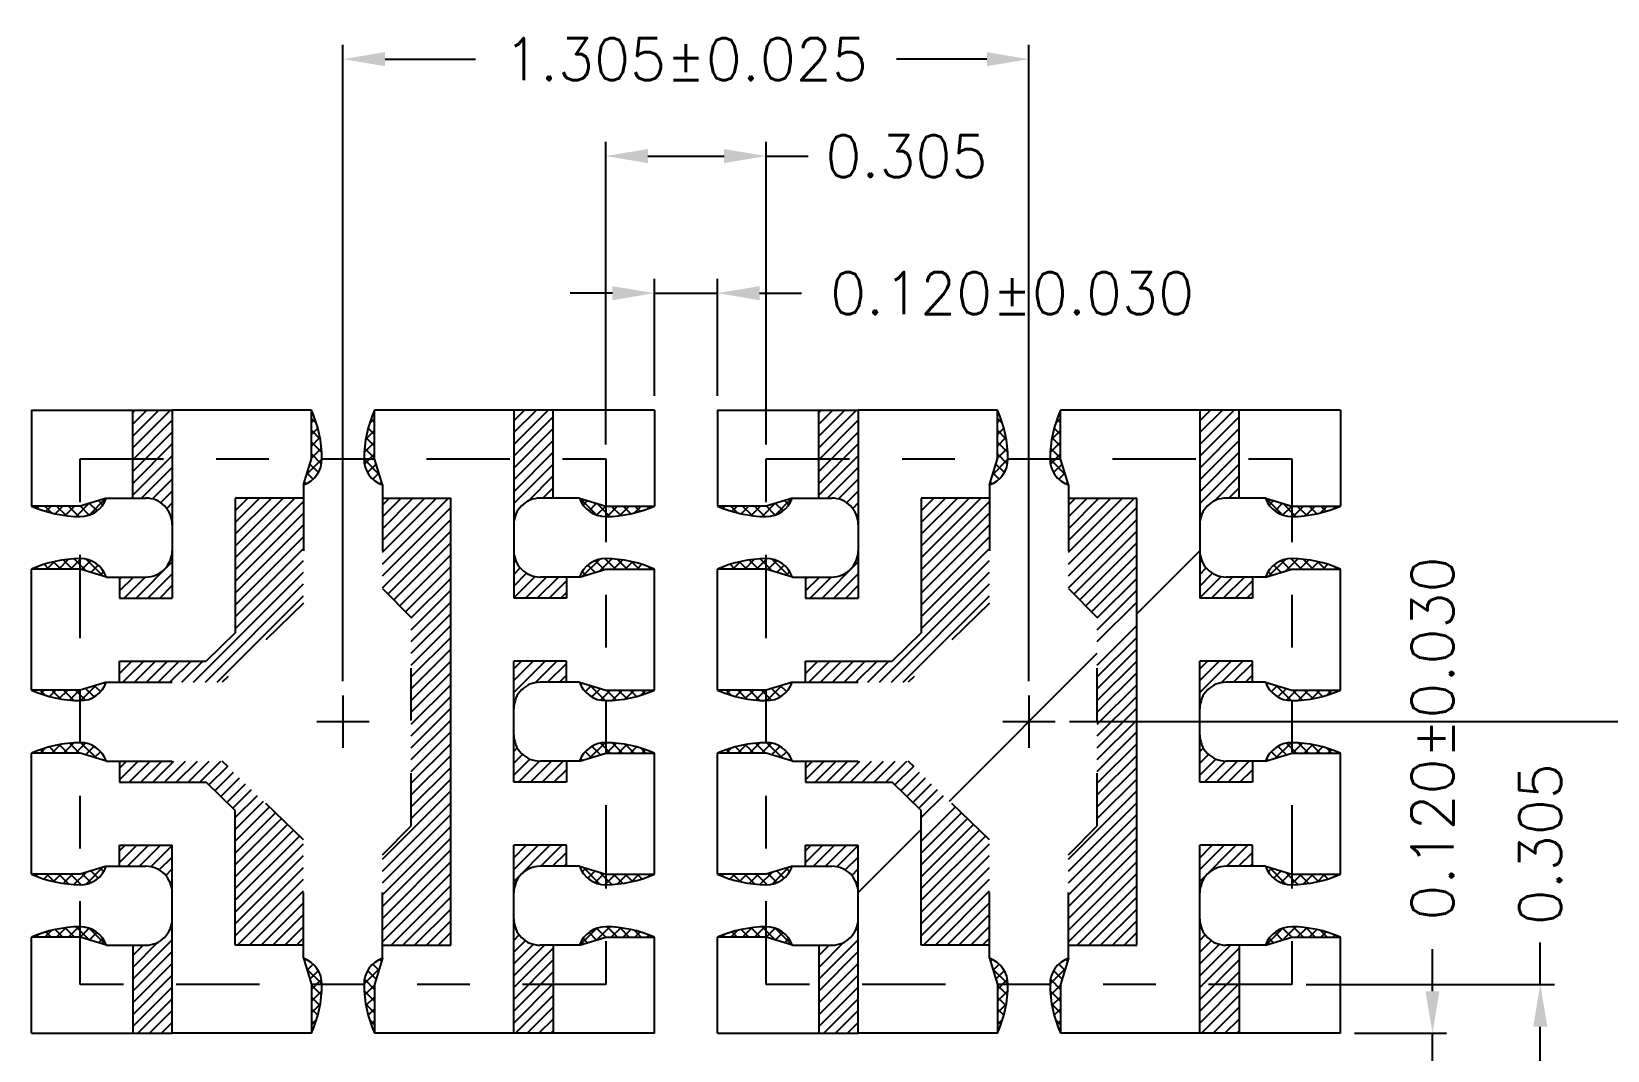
# Model space of a CAD drawing. Header units: millimetres. Extents: x 414.88 to 423.53, y 107.94 to 113.86.
# Drawn here: x 417.574 to 420.572, y 111.617 to 113.554 of the extents above; entities that cross this region are included whole.
import ezdxf

# ---------------------------------------------------------------- set-up
doc = ezdxf.new("R2010")
doc.units = ezdxf.units.MM
doc.header["$LTSCALE"] = 0.5
doc.header["$PDMODE"] = 98
for name, pattern in [('CENTER', [50.800000000000004, 31.75, -6.349999999999999, 6.349999999999999, -6.349999999999999]), ('HIDDEN', [0.375, 0.25, -0.125]), ('PHANTOM2', [31.749999999999986, 15.875, -3.174999999999999, 3.174999999999999, -3.174999999999999, 3.174999999999999, -3.174999999999999])]:
    doc.linetypes.add(name, pattern=pattern)
for name, color, linetype in [('BTM', 7, 'HIDDEN'), ('CEN', 2, 'CENTER'), ('DIM', 3, 'Continuous'), ('HEB', 4, 'Continuous'), ('HET', 6, 'Continuous'), ('PKG', 1, 'PHANTOM2')]:
    doc.layers.add(name, color=color, linetype=linetype)
doc.styles.add('SIMPLEX', font='simplex.shx')
doc.dimstyles.new('Standard3', dxfattribs={"dimtxt": 0.08, "dimasz": 0.08, "dimexe": 0.027, "dimexo": 0.027, "dimgap": 0.027, "dimtad": 1, "dimdec": 3, "dimrnd": 0.0005, "dimzin": 1, "dimtxsty": 'SIMPLEX', "dimcen": 0.1905, "dimclrd": 256, "dimclre": 256, "dimclrt": 256, "dimazin": 3, "dimtp": 0.03, "dimtm": 0.05, "dimtfac": 0.8, "dimtdec": 3, "dimtmove": 0, "dimatfit": 3, "dimfxl": 0.05, "dimtzin": 4, "dimlwd": -1, "dimlwe": -1})

# ---------------------------------------------------------------- blocks, each defined once
blk = doc.blocks.new('*D166')
at = {"layer": 'Defpoints', "color": 0, "ltscale": 0.001, "transparency": 16777216}
for p in [(419.4718770285601, 113.5015906755981), (418.1668770285601, 112.2918917378197), (419.4718770285601, 112.2918917378197)]:
    blk.add_point(p, dxfattribs=at)
at = {"layer": 'DIM', "ltscale": 0.001, "transparency": 16777216}
for p, q in [((418.1668770285601, 112.3188917378197), (418.1668770285601, 113.5285906755981)), ((419.4718770285601, 112.3188917378197), (419.4718770285601, 113.5285906755981)), ((418.24687702856, 113.5015906755981), (418.4190436952268, 113.5015906755981)), ((419.3918770285601, 113.5015906755981), (419.2197103618934, 113.5015906755981))]:
    blk.add_line(p, q, dxfattribs=at)
for points in [[(418.24687702856, 113.5149240089314), (418.24687702856, 113.4882573422648), (418.1668770285601, 113.5015906755981)], [(419.3918770285601, 113.5149240089314), (419.3918770285601, 113.4882573422648), (419.4718770285601, 113.5015906755981)]]:
    blk.add_solid(points, dxfattribs=at)
at = {"layer": 'DIM', "ltscale": 0.001, "transparency": 16777216, "insert": (418.81937702856, 113.5015906755981), "char_height": 0.08, "attachment_point": 5, "style": 'SIMPLEX'}
blk.add_mtext('\\A1;1.305%%P0.025', dxfattribs=at)
blk = doc.blocks.new('*D167')
at = {"layer": 'Defpoints', "color": 0, "ltscale": 0.001, "transparency": 16777216}
for p in [(418.9718770285601, 113.317319147495), (418.6668770285601, 112.7418917378197), (418.9718770285601, 112.7418917378197)]:
    blk.add_point(p, dxfattribs=at)
at = {"layer": 'DIM', "ltscale": 0.001, "transparency": 16777216}
for p, q in [((418.6668770285601, 112.7688917378197), (418.6668770285601, 113.344319147495)), ((418.9718770285601, 112.7688917378197), (418.9718770285601, 113.344319147495)), ((418.7468770285601, 113.317319147495), (418.8918770285601, 113.317319147495)), ((418.9718770285601, 113.317319147495), (419.0518770285601, 113.317319147495))]:
    blk.add_line(p, q, dxfattribs=at)
for points in [[(418.7468770285601, 113.3306524808284), (418.7468770285601, 113.3039858141617), (418.6668770285601, 113.317319147495)], [(418.8918770285601, 113.3306524808284), (418.8918770285601, 113.3039858141617), (418.9718770285601, 113.317319147495)]]:
    blk.add_solid(points, dxfattribs=at)
at = {"layer": 'DIM', "ltscale": 0.001, "transparency": 16777216, "insert": (419.2388770285601, 113.317319147495), "char_height": 0.08, "attachment_point": 5, "style": 'SIMPLEX'}
blk.add_mtext('\\A1;0.305', dxfattribs=at)
blk = doc.blocks.new('*D168')
at = {"layer": 'Defpoints', "color": 0, "ltscale": 0.001, "transparency": 16777216}
for p in [(418.8793770285601, 113.0566054426574), (418.7593770285601, 112.8343917378198), (418.8793770285601, 112.8343917378198)]:
    blk.add_point(p, dxfattribs=at)
at = {"layer": 'DIM', "ltscale": 0.001, "transparency": 16777216}
for p, q in [((418.6793770285601, 113.0566054426574), (418.59937702856, 113.0566054426574)), ((418.7593770285601, 112.8613917378198), (418.7593770285601, 113.0836054426574)), ((418.7593770285601, 113.0566054426574), (418.8793770285601, 113.0566054426574)), ((418.8793770285601, 112.8613917378198), (418.8793770285601, 113.0836054426574)), ((418.9593770285601, 113.0566054426574), (419.0393770285601, 113.0566054426574))]:
    blk.add_line(p, q, dxfattribs=at)
for points in [[(418.6793770285601, 113.0699387759907), (418.6793770285601, 113.043272109324), (418.7593770285601, 113.0566054426574)], [(418.9593770285601, 113.0699387759907), (418.9593770285601, 113.043272109324), (418.8793770285601, 113.0566054426574)]]:
    blk.add_solid(points, dxfattribs=at)
at = {"layer": 'DIM', "ltscale": 0.001, "transparency": 16777216, "insert": (419.4397103618935, 113.0566054426574), "char_height": 0.08, "attachment_point": 5, "style": 'SIMPLEX'}
blk.add_mtext('\\A1;0.120%%P0.030', dxfattribs=at)
blk = doc.blocks.new('*D169')
at = {"layer": 'Defpoints', "color": 0, "ltscale": 0.001, "transparency": 16777216}
for p in [(419.5218770285601, 112.2418917378197), (419.5218770285601, 110.9368917378197), (420.6660903314873, 110.9368917378197)]:
    blk.add_point(p, dxfattribs=at)
at = {"layer": 'DIM', "ltscale": 0.001, "transparency": 16777216}
for p, q in [((419.5488770285601, 112.2418917378197), (420.6930903314874, 112.2418917378197)), ((420.6660903314873, 112.1618917378197), (420.6660903314873, 111.9897250711531)), ((420.6660903314873, 111.0168917378197), (420.6660903314873, 111.1890584044864)), ((419.5488770285601, 110.9368917378197), (420.6930903314874, 110.9368917378197))]:
    blk.add_line(p, q, dxfattribs=at)
for points in [[(420.652756998154, 112.1618917378197), (420.6794236648207, 112.1618917378197), (420.6660903314873, 112.2418917378197)], [(420.652756998154, 111.0168917378197), (420.6794236648207, 111.0168917378197), (420.6660903314873, 110.9368917378197)]]:
    blk.add_solid(points, dxfattribs=at)
at = {"layer": 'DIM', "ltscale": 0.001, "transparency": 16777216, "insert": (420.6660903314873, 111.5893917378198), "char_height": 0.08, "attachment_point": 5, "rotation": 90, "style": 'SIMPLEX'}
blk.add_mtext('\\A1;1.305%%P0.025', dxfattribs=at)
blk = doc.blocks.new('*D170')
at = {"layer": 'Defpoints', "color": 0, "ltscale": 0.001, "transparency": 16777216}
for p in [(419.9718770285601, 111.7418917378197), (420.4445856076634, 111.7418917378197), (419.9718770285601, 111.4368917378197)]:
    blk.add_point(p, dxfattribs=at)
at = {"layer": 'DIM', "ltscale": 0.001, "transparency": 16777216}
for p, q in [((420.4445856076634, 111.7418917378197), (420.4445856076634, 111.8218917378197)), ((419.99887702856, 111.7418917378197), (420.4715856076633, 111.7418917378197)), ((420.4445856076634, 111.5168917378197), (420.4445856076634, 111.6618917378197)), ((419.99887702856, 111.4368917378197), (420.4715856076633, 111.4368917378197))]:
    blk.add_line(p, q, dxfattribs=at)
for points in [[(420.43125227433, 111.6618917378197), (420.4579189409967, 111.6618917378197), (420.4445856076634, 111.7418917378197)], [(420.43125227433, 111.5168917378197), (420.4579189409967, 111.5168917378197), (420.4445856076634, 111.4368917378197)]]:
    blk.add_solid(points, dxfattribs=at)
at = {"layer": 'DIM', "ltscale": 0.001, "transparency": 16777216, "insert": (420.4445856076634, 112.0088917378198), "char_height": 0.08, "attachment_point": 5, "rotation": 90, "style": 'SIMPLEX'}
blk.add_mtext('\\A1;0.305', dxfattribs=at)
blk = doc.blocks.new('*D171')
at = {"layer": 'Defpoints', "color": 0, "ltscale": 0.001, "transparency": 16777216}
for p in [(420.06437702856, 111.6493917378198), (420.2394498164905, 111.6493917378198), (420.06437702856, 111.5293917378198)]:
    blk.add_point(p, dxfattribs=at)
at = {"layer": 'DIM', "ltscale": 0.001, "transparency": 16777216}
for p, q in [((420.2394498164905, 111.7293917378198), (420.2394498164905, 111.8093917378198)), ((420.09137702856, 111.6493917378198), (420.2664498164906, 111.6493917378198)), ((420.2394498164905, 111.5293917378198), (420.2394498164905, 111.6493917378198)), ((420.09137702856, 111.5293917378198), (420.2664498164906, 111.5293917378198)), ((420.2394498164905, 111.4493917378198), (420.2394498164905, 111.3693917378198))]:
    blk.add_line(p, q, dxfattribs=at)
for points in [[(420.2261164831573, 111.7293917378198), (420.2527831498239, 111.7293917378198), (420.2394498164905, 111.6493917378198)], [(420.2261164831573, 111.4493917378198), (420.2527831498239, 111.4493917378198), (420.2394498164905, 111.5293917378198)]]:
    blk.add_solid(points, dxfattribs=at)
at = {"layer": 'DIM', "ltscale": 0.001, "transparency": 16777216, "insert": (420.2394498164905, 112.2097250711532), "char_height": 0.08, "attachment_point": 5, "rotation": 90, "style": 'SIMPLEX'}
blk.add_mtext('\\A1;0.120%%P0.030', dxfattribs=at)

msp = doc.modelspace()

# ---------------------------------------------------------------- hatches: boundary and pattern name
at = {"layer": 'HEB'}
h = msp.add_hatch(dxfattribs=at)
h.set_pattern_fill('ANSI31', color=256, scale=0.005)
h.set_pattern_definition([(45, (418.1668770285601, 112.2418917378197), (-0.0112253201513365, 0.0112253201513365), [])])
h.paths.add_polyline_path([(418.59187702856, 112.5168917378199), (418.54187702856, 112.5168917378199, -0.4142135623731883), (418.4918770285601, 112.5668917378199), (418.49187702856, 112.4768917378199), (418.59187702856, 112.4768917378199)])
h.paths.add_polyline_path([(418.5668770285601, 112.7418917378197), (418.49187702856, 112.7418917378197), (418.4918770285601, 112.6168917378199, -0.4142135623749999), (418.5418770285604, 112.6668917378198), (418.5668770285601, 112.6668917378197)])
h.paths.add_polyline_path([(418.5668770285601, 112.8343917378199), (418.4918770285601, 112.8343917378198), (418.49187702856, 112.7418917378197), (418.5668770285601, 112.7418917378197)])
h.paths.add_polyline_path([(417.8418770285602, 112.0068917378197), (417.7418770285601, 112.0068917378197), (417.7418770285601, 111.9668917378197), (417.7918770285601, 111.9668917378197, -0.4142135623731883), (417.8418770285601, 111.9168917378197)], flags=17)
h.paths.add_polyline_path([(417.8418770285601, 111.8668917378197, -0.4142135623749999), (417.7918770285597, 111.8168917378197), (417.7668770285601, 111.8168917378199), (417.7668770285601, 111.7418917378197), (417.8418770285602, 111.7418917378197)])
h.paths.add_polyline_path([(417.8418770285602, 111.7418917378197), (417.7668770285601, 111.7418917378197), (417.7668770285601, 111.6493917378197), (417.8418770285601, 111.6493917378198)])
h.paths.add_polyline_path([(418.5668770285601, 111.7418917378197), (418.49187702856, 111.7418917378197), (418.4918770285601, 111.6493917378198), (418.5668770285601, 111.6493917378197)])
h.paths.add_polyline_path([(418.5668770285601, 111.8168917378199), (418.5418770285604, 111.8168917378197, -0.4142135623749995), (418.4918770285601, 111.8668917378197), (418.4918770285601, 111.7418917378197), (418.5668770285601, 111.7418917378197)])
h.paths.add_polyline_path([(418.59187702856, 112.0068917378197), (418.49187702856, 112.0068917378197), (418.4918770285601, 111.9168917378197, -0.4142135623731884), (418.54187702856, 111.9668917378197), (418.59187702856, 111.9668917378197)])
h.paths.add_polyline_path([(418.59187702856, 112.1668917378197), (418.5418770285599, 112.1668917378197, -0.4142135623728562), (418.4918770285599, 112.2168917378197), (418.4918770285599, 112.1268917378197), (418.59187702856, 112.1268917378197)])
h.paths.add_polyline_path([(418.59187702856, 112.3568917378197), (418.4918770285598, 112.3568917378197), (418.4918770285599, 112.2668917378196, -0.4142135623731671), (418.5418770285599, 112.3168917378197), (418.59187702856, 112.3168917378197)])
h.paths.add_polyline_path([(417.8418770285601, 112.5668917378199, -0.4142135623731883), (417.7918770285601, 112.5168917378199), (417.7418770285601, 112.5168917378199), (417.7418770285601, 112.4768917378199), (417.8418770285602, 112.4768917378199)], flags=17)
h.paths.add_polyline_path([(417.8418770285602, 112.7418917378197), (417.7668770285601, 112.7418917378197), (417.7668770285601, 112.6668917378197), (417.7918770285597, 112.6668917378198, -0.4142135623749997), (417.8418770285601, 112.6168917378199)])
h.paths.add_polyline_path([(417.8418770285601, 112.8343917378198), (417.7668770285601, 112.8343917378199), (417.7668770285601, 112.7418917378197), (417.8418770285602, 112.7418917378197)])
h.paths.add_polyline_path([(418.0918770285601, 112.6668917378197), (417.9618770285602, 112.6668917378198), (417.9618770285602, 112.4106648172074), (417.906311513193, 112.3568917378197), (417.7418770285601, 112.3568917378197), (417.7418770285601, 112.3168917378197), (417.9368770285601, 112.3168917378197), (418.0918770285601, 112.4668917378198)])
h.paths.add_polyline_path([(418.37187702856, 112.6668917378196), (418.2418770285602, 112.6668917378197), (418.2418770285601, 112.4948917378195), (418.2968770285602, 112.4398917378195), (418.2968770285601, 112.0438917378198), (418.2418770285601, 111.9888917378198), (418.2418770285601, 111.8168917378198), (418.37187702856, 111.8168917378198)])
h.paths.add_polyline_path([(418.0918770285601, 112.0168917378197), (417.93687702856, 112.1668917378198), (417.7418770285601, 112.1668917378197), (417.7418770285601, 112.1268917378197), (417.906311513193, 112.1268917378197), (417.9618770285602, 112.0731186584321), (417.9618770285602, 111.8168917378197), (418.0918770285601, 111.8168917378198)])
h = msp.add_hatch(dxfattribs=at)
h.set_pattern_fill('ANSI31', color=256, scale=0.005)
h.set_pattern_definition([(45, (419.4718770285601, 112.2418917378197), (-0.0112253201513365, 0.0112253201513365), [])])
h.paths.add_polyline_path([(419.8968770285601, 112.5168917378199), (419.8468770285601, 112.5168917378199, -0.4142135623731883), (419.7968770285601, 112.5668917378199), (419.79687702856, 112.4768917378199), (419.8968770285601, 112.4768917378199)])
h.paths.add_polyline_path([(419.8718770285601, 112.7418917378197), (419.7968770285601, 112.7418917378197), (419.7968770285601, 112.6168917378199, -0.4142135623749999), (419.8468770285605, 112.6668917378198), (419.8718770285601, 112.6668917378197)])
h.paths.add_polyline_path([(419.8718770285601, 112.8343917378199), (419.7968770285601, 112.8343917378198), (419.7968770285601, 112.7418917378197), (419.8718770285601, 112.7418917378197)])
h.paths.add_polyline_path([(419.1468770285602, 112.0068917378197), (419.0468770285601, 112.0068917378197), (419.0468770285601, 111.9668917378197), (419.0968770285601, 111.9668917378197, -0.4142135623731883), (419.1468770285601, 111.9168917378197)], flags=17)
h.paths.add_polyline_path([(419.1468770285601, 111.8668917378197, -0.4142135623749999), (419.0968770285597, 111.8168917378197), (419.0718770285601, 111.8168917378199), (419.0718770285601, 111.7418917378197), (419.1468770285601, 111.7418917378197)])
h.paths.add_polyline_path([(419.1468770285601, 111.7418917378197), (419.0718770285601, 111.7418917378197), (419.0718770285601, 111.6493917378197), (419.1468770285601, 111.6493917378198)])
h.paths.add_polyline_path([(419.8718770285601, 111.7418917378197), (419.7968770285601, 111.7418917378197), (419.7968770285601, 111.6493917378198), (419.8718770285601, 111.6493917378197)])
h.paths.add_polyline_path([(419.8718770285601, 111.8168917378199), (419.8468770285605, 111.8168917378197, -0.4142135623749995), (419.7968770285601, 111.8668917378197), (419.7968770285601, 111.7418917378197), (419.8718770285601, 111.7418917378197)])
h.paths.add_polyline_path([(419.8968770285601, 112.0068917378197), (419.79687702856, 112.0068917378197), (419.7968770285601, 111.9168917378197, -0.4142135623731884), (419.8468770285601, 111.9668917378197), (419.8968770285601, 111.9668917378197)])
h.paths.add_polyline_path([(419.8968770285601, 112.1668917378197), (419.8468770285598, 112.1668917378197, -0.4142135623728562), (419.7968770285599, 112.2168917378197), (419.7968770285599, 112.1268917378197), (419.8968770285601, 112.1268917378197)])
h.paths.add_polyline_path([(419.8968770285601, 112.3568917378197), (419.7968770285599, 112.3568917378197), (419.7968770285599, 112.2668917378196, -0.4142135623731671), (419.8468770285599, 112.3168917378197), (419.8968770285601, 112.3168917378197)])
h.paths.add_polyline_path([(419.1468770285601, 112.5668917378199, -0.4142135623731883), (419.0968770285601, 112.5168917378199), (419.0468770285601, 112.5168917378199), (419.0468770285601, 112.4768917378199), (419.1468770285602, 112.4768917378199)], flags=17)
h.paths.add_polyline_path([(419.1468770285601, 112.7418917378197), (419.0718770285601, 112.7418917378197), (419.0718770285601, 112.6668917378197), (419.0968770285597, 112.6668917378198, -0.4142135623749997), (419.1468770285601, 112.6168917378199)])
h.paths.add_polyline_path([(419.1468770285601, 112.8343917378198), (419.0718770285601, 112.8343917378199), (419.0718770285601, 112.7418917378197), (419.1468770285601, 112.7418917378197)])
h.paths.add_polyline_path([(419.3968770285602, 112.6668917378197), (419.2668770285601, 112.6668917378198), (419.2668770285601, 112.4106648172074), (419.211311513193, 112.3568917378197), (419.0468770285601, 112.3568917378197), (419.0468770285601, 112.3168917378197), (419.2418770285601, 112.3168917378197), (419.3968770285602, 112.4668917378198)])
h.paths.add_polyline_path([(419.67687702856, 112.6668917378196), (419.5468770285602, 112.6668917378197), (419.5468770285601, 112.4948917378195), (419.6018770285601, 112.4398917378195), (419.6018770285601, 112.0438917378198), (419.5468770285601, 111.9888917378198), (419.5468770285601, 111.8168917378198), (419.67687702856, 111.8168917378198)])
h.paths.add_polyline_path([(419.3968770285602, 112.0168917378197), (419.2418770285601, 112.1668917378198), (419.0468770285601, 112.1668917378197), (419.0468770285601, 112.1268917378197), (419.211311513193, 112.1268917378197), (419.2668770285601, 112.0731186584321), (419.2668770285601, 111.8168917378197), (419.3968770285602, 111.8168917378198)])
at = {"layer": 'HET', "ltscale": 0.001}
h = msp.add_hatch(dxfattribs=at)
h.set_pattern_fill('ANSI37', color=256, scale=0.005)
h.set_pattern_definition([(45, (418.1668770285601, 112.2418917378197), (-0.0112253201513365, 0.0112253201513365), []), (135, (418.1668770285601, 112.2418917378197), (-0.0112253201513365, -0.0112253201513365), [])])
h.paths.add_polyline_path([(418.2268770285601, 112.8343917378195, 0.1047286310146489), (418.2068738898569, 112.741151808206, 0.3175554754989271), (418.2418770285602, 112.6918917378195), (418.2268770285602, 112.7418917378197)])
h.paths.add_polyline_path([(418.1068770285602, 112.8343917378197), (418.1068770285602, 112.7418917378197), (418.0918770285601, 112.6918917378196, 0.3175554756077004), (418.1268801672634, 112.7411518082269, 0.1047286309921066)])
h.paths.add_polyline_path([(417.7168770285603, 112.6668917378199), (417.66687702856, 112.6518917378199), (417.5743770285603, 112.6518917378198, 0.1047286310033785), (417.6676169581634, 112.6318885991166, 0.3175554755528609)])
h.paths.add_polyline_path([(417.5743770285601, 112.5318917378199), (417.66687702856, 112.5318917378199), (417.7168770285603, 112.5168917378198, 0.3175554755533669), (417.6676169581633, 112.5518948765232, 0.1047286310034262)])
h.paths.add_polyline_path([(417.66687702856, 112.3018917378197), (417.5743770285601, 112.3018917378197, 0.1047286310035342), (417.6676169581634, 112.2818885991164, 0.317555475552848), (417.7168770285603, 112.3168917378198)])
h.paths.add_polyline_path([(417.6676169581636, 112.201894876523, 0.1047286310034828), (417.5743770285603, 112.1818917378198), (417.66687702856, 112.1818917378197), (417.7168770285603, 112.1668917378197, 0.3175554755523684)])
h.paths.add_polyline_path([(417.66687702856, 111.9518917378197), (417.5743770285601, 111.9518917378197, 0.1047286310035432), (417.6676169581634, 111.9318885991164, 0.3175554755528048), (417.7168770285603, 111.9668917378197)])
h.paths.add_polyline_path([(417.6676169581631, 111.851894876523, 0.1047286310029939), (417.5743770285603, 111.8318917378198), (417.66687702856, 111.8318917378197), (417.7168770285603, 111.8168917378197, 0.3175554755546985)])
h.paths.add_polyline_path([(418.1068770285602, 111.6493917378197, 0.1047286309920261), (418.1268801672634, 111.7426316674126, 0.3175554756080544), (418.0918770285601, 111.7918917378199), (418.1068770285602, 111.7418917378197)])
h.paths.add_polyline_path([(418.2268770285602, 111.7418917378197), (418.2418770285602, 111.7918917378199, 0.3175554754995105), (418.2068738898569, 111.7426316674333, 0.104728631014552), (418.2268770285601, 111.64939173782)])
h.paths.add_polyline_path([(418.75937702856, 111.8318917378198, 0.1047286310034116), (418.6661370989567, 111.851894876523, 0.3175554755527802), (418.6168770285599, 111.8168917378197), (418.6668770285601, 111.8318917378197)])
h.paths.add_polyline_path([(418.7593770285601, 111.9518917378197), (418.6668770285601, 111.9518917378197), (418.6168770285599, 111.9668917378197, 0.3175554755526897), (418.6661370989567, 111.9318885991164, 0.1047286310035843)])
h.paths.add_polyline_path([(418.6661370989567, 112.201894876523, 0.3175554755528467), (418.6168770285599, 112.1668917378197), (418.6668770285601, 112.1818917378197), (418.75937702856, 112.1818917378198, 0.1047286310033977)])
h.paths.add_polyline_path([(418.7593770285601, 112.3018917378197), (418.6668770285601, 112.3018917378197), (418.6168770285599, 112.3168917378198, 0.3175554755528561), (418.6661370989567, 112.2818885991164, 0.1047286310035496)])
h.paths.add_polyline_path([(418.7593770285601, 112.5318917378199, 0.1047286310035511), (418.6661370989567, 112.5518948765232, 0.3175554755528454), (418.6168770285599, 112.5168917378198), (418.6668770285601, 112.5318917378199)])
h.paths.add_polyline_path([(418.75937702856, 112.6518917378198), (418.6668770285601, 112.6518917378199), (418.6168770285599, 112.6668917378199, 0.3175554755533567), (418.6661370989568, 112.6318885991166, 0.1047286310032922)])
h = msp.add_hatch(dxfattribs=at)
h.set_pattern_fill('ANSI37', color=256, scale=0.005)
h.set_pattern_definition([(45, (419.4718770285601, 112.2418917378197), (-0.0112253201513365, 0.0112253201513365), []), (135, (419.4718770285601, 112.2418917378197), (-0.0112253201513365, -0.0112253201513365), [])])
h.paths.add_polyline_path([(419.53187702856, 112.8343917378195, 0.1047286310146489), (419.5118738898568, 112.741151808206, 0.3175554754989271), (419.5468770285602, 112.6918917378195), (419.5318770285601, 112.7418917378197)])
h.paths.add_polyline_path([(419.4118770285601, 112.8343917378197), (419.4118770285601, 112.7418917378197), (419.3968770285601, 112.6918917378196, 0.3175554756077004), (419.4318801672634, 112.7411518082269, 0.1047286309921066)])
h.paths.add_polyline_path([(419.0218770285603, 112.6668917378199), (418.9718770285601, 112.6518917378199), (418.8793770285602, 112.6518917378198, 0.1047286310033785), (418.9726169581635, 112.6318885991166, 0.3175554755528609)])
h.paths.add_polyline_path([(418.8793770285601, 112.5318917378199), (418.9718770285601, 112.5318917378199), (419.0218770285603, 112.5168917378198, 0.3175554755533669), (418.9726169581633, 112.5518948765232, 0.1047286310034262)])
h.paths.add_polyline_path([(418.9718770285601, 112.3018917378197), (418.8793770285601, 112.3018917378197, 0.1047286310035342), (418.9726169581635, 112.2818885991164, 0.317555475552848), (419.0218770285603, 112.3168917378198)])
h.paths.add_polyline_path([(418.9726169581636, 112.201894876523, 0.1047286310034828), (418.8793770285602, 112.1818917378198), (418.9718770285601, 112.1818917378197), (419.0218770285603, 112.1668917378197, 0.3175554755523684)])
h.paths.add_polyline_path([(418.9718770285601, 111.9518917378197), (418.8793770285601, 111.9518917378197, 0.1047286310035432), (418.9726169581635, 111.9318885991164, 0.3175554755528048), (419.0218770285603, 111.9668917378197)])
h.paths.add_polyline_path([(418.9726169581631, 111.851894876523, 0.1047286310029939), (418.8793770285602, 111.8318917378198), (418.9718770285601, 111.8318917378197), (419.0218770285603, 111.8168917378197, 0.3175554755546985)])
h.paths.add_polyline_path([(419.4118770285601, 111.6493917378197, 0.1047286309920261), (419.4318801672634, 111.7426316674126, 0.3175554756080544), (419.3968770285601, 111.7918917378199), (419.4118770285601, 111.7418917378197)])
h.paths.add_polyline_path([(419.5318770285601, 111.7418917378197), (419.5468770285602, 111.7918917378199, 0.3175554754995105), (419.5118738898568, 111.7426316674333, 0.104728631014552), (419.53187702856, 111.64939173782)])
h.paths.add_polyline_path([(420.06437702856, 111.8318917378198, 0.1047286310034116), (419.9711370989567, 111.851894876523, 0.3175554755527802), (419.9218770285599, 111.8168917378197), (419.9718770285601, 111.8318917378197)])
h.paths.add_polyline_path([(420.06437702856, 111.9518917378197), (419.9718770285601, 111.9518917378197), (419.9218770285599, 111.9668917378197, 0.3175554755526897), (419.9711370989566, 111.9318885991164, 0.1047286310035843)])
h.paths.add_polyline_path([(419.9711370989567, 112.201894876523, 0.3175554755528467), (419.9218770285599, 112.1668917378197), (419.9718770285601, 112.1818917378197), (420.06437702856, 112.1818917378198, 0.1047286310033977)])
h.paths.add_polyline_path([(420.06437702856, 112.3018917378197), (419.9718770285601, 112.3018917378197), (419.9218770285599, 112.3168917378198, 0.3175554755528561), (419.9711370989567, 112.2818885991164, 0.1047286310035496)])
h.paths.add_polyline_path([(420.06437702856, 112.5318917378199, 0.1047286310035511), (419.9711370989567, 112.5518948765232, 0.3175554755528454), (419.9218770285599, 112.5168917378198), (419.9718770285601, 112.5318917378199)])
h.paths.add_polyline_path([(420.06437702856, 112.6518917378198), (419.9718770285601, 112.6518917378199), (419.9218770285599, 112.6668917378199, 0.3175554755533567), (419.9711370989568, 112.6318885991166, 0.1047286310032922)])

# ---------------------------------------------------------------- linework, layer by layer
at = {"color": 0, "linetype": 'ByBlock'}
for p, q in [((417.5743770285601, 112.8343917378198), (417.5743770285601, 112.6518917378198)), ((417.5743770285601, 112.8343917378198), (417.7668770285601, 112.8343917378199)), ((417.7668770285601, 112.6668917378199), (417.7668770285601, 112.8343917378199)), ((418.1068770285602, 112.8343917378197), (417.8418770285601, 112.8343917378196)), ((418.1068770285602, 112.7418917378197), (418.1068770285602, 112.8343917378197)), ((418.2268770285602, 112.7418917378197), (418.2268770285601, 112.8343917378197)), ((418.49187702856, 112.8343917378196), (418.2268770285601, 112.8343917378196)), ((418.5668770285601, 112.6668917378199), (418.5668770285601, 112.8343917378199)), ((418.7593770285601, 112.8343917378198), (418.5668770285601, 112.8343917378199)), ((418.7593770285601, 112.8343917378198), (418.7593770285601, 112.6518917378198)), ((418.8793770285601, 112.8343917378198), (418.8793770285601, 112.6518917378198)), ((418.8793770285601, 112.8343917378198), (419.0718770285601, 112.8343917378199)), ((419.0718770285601, 112.6668917378199), (419.0718770285601, 112.8343917378199)), ((419.4118770285601, 112.8343917378197), (419.1468770285601, 112.8343917378196)), ((419.4118770285601, 112.7418917378197), (419.4118770285601, 112.8343917378197)), ((419.5318770285601, 112.7418917378197), (419.53187702856, 112.8343917378197)), ((419.7968770285601, 112.8343917378196), (419.53187702856, 112.8343917378196)), ((419.8718770285601, 112.6668917378199), (419.8718770285601, 112.8343917378199)), ((420.06437702856, 112.8343917378198), (419.8718770285601, 112.8343917378199)), ((420.06437702856, 112.8343917378198), (420.06437702856, 112.6518917378198)), ((418.0918770285601, 112.6918917378197), (418.1068770285602, 112.7418917378197)), ((418.2418770285601, 112.6918917378197), (418.2268770285602, 112.7418917378197)), ((419.3968770285602, 112.6918917378197), (419.4118770285601, 112.7418917378197)), ((419.5468770285601, 112.6918917378197), (419.5318770285601, 112.7418917378197)), ((417.7168770285602, 112.6668917378198), (417.66687702856, 112.6518917378199)), ((417.7168770285602, 112.6668917378199), (417.7668770285601, 112.6668917378199)), ((418.09187702856, 112.6668917378197), (417.9618770285602, 112.6668917378198)), ((417.9618770285602, 112.6668917378198), (417.9618770285602, 112.4106648172074)), ((418.0918770285601, 112.6918917378196), (418.0918770285601, 112.6668917378197)), ((418.2418770285601, 112.6918917378197), (418.2418770285601, 112.6668917378197)), ((418.2418770285601, 112.6668917378197), (418.37187702856, 112.6668917378196)), ((418.37187702856, 111.8168917378198), (418.37187702856, 112.6668917378196)), ((418.61687702856, 112.6668917378199), (418.5668770285601, 112.6668917378199)), ((418.61687702856, 112.6668917378198), (418.6668770285601, 112.6518917378199)), ((419.0218770285602, 112.6668917378198), (418.9718770285601, 112.6518917378199)), ((419.0218770285602, 112.6668917378199), (419.0718770285601, 112.6668917378199)), ((419.39687702856, 112.6668917378197), (419.2668770285601, 112.6668917378198)), ((419.2668770285601, 112.6668917378198), (419.2668770285601, 112.4106648172074)), ((419.3968770285602, 112.6918917378196), (419.3968770285602, 112.6668917378197)), ((419.5468770285601, 112.6918917378197), (419.5468770285601, 112.6668917378197)), ((419.5468770285601, 112.6668917378197), (419.67687702856, 112.6668917378196)), ((419.67687702856, 111.8168917378198), (419.67687702856, 112.6668917378196)), ((419.92187702856, 112.6668917378199), (419.8718770285601, 112.6668917378199)), ((419.92187702856, 112.6668917378198), (419.9718770285601, 112.6518917378199)), ((417.66687702856, 112.6518917378199), (417.5743770285601, 112.6518917378198)), ((418.6668770285601, 112.6518917378199), (418.7593770285601, 112.6518917378198)), ((418.9718770285601, 112.6518917378199), (418.8793770285601, 112.6518917378198)), ((419.9718770285601, 112.6518917378199), (420.06437702856, 112.6518917378198)), ((417.5743770285601, 112.3018917378197), (417.5743770285601, 112.5318917378198)), ((417.66687702856, 112.5318917378199), (417.5743770285601, 112.5318917378199)), ((417.7168770285602, 112.5168917378199), (417.66687702856, 112.5318917378199)), ((417.7168770285603, 112.5168917378199), (417.7418770285601, 112.5168917378199)), ((417.7418770285601, 112.5168917378198), (417.7418770285601, 112.4768917378199)), ((418.6168770285599, 112.5168917378199), (418.59187702856, 112.5168917378199)), ((418.59187702856, 112.5168917378198), (418.59187702856, 112.4768917378199)), ((418.61687702856, 112.5168917378199), (418.6668770285601, 112.5318917378199)), ((418.6668770285601, 112.5318917378199), (418.7593770285601, 112.5318917378199)), ((418.7593770285601, 112.3018917378197), (418.7593770285601, 112.5318917378198)), ((418.8793770285601, 112.3018917378197), (418.8793770285601, 112.5318917378198)), ((418.9718770285601, 112.5318917378199), (418.8793770285601, 112.5318917378199)), ((419.0218770285602, 112.5168917378199), (418.9718770285601, 112.5318917378199)), ((419.0218770285603, 112.5168917378199), (419.0468770285601, 112.5168917378199)), ((419.0468770285601, 112.5168917378198), (419.0468770285601, 112.4768917378199)), ((419.9218770285599, 112.5168917378199), (419.8968770285601, 112.5168917378199)), ((419.8968770285601, 112.5168917378198), (419.8968770285601, 112.4768917378199)), ((419.92187702856, 112.5168917378199), (419.9718770285601, 112.5318917378199)), ((419.9718770285601, 112.5318917378199), (420.06437702856, 112.5318917378199)), ((420.06437702856, 112.3018917378197), (420.06437702856, 112.5318917378198)), ((417.7418770285601, 112.4768917378199), (417.8418770285602, 112.4768917378199)), ((418.59187702856, 112.4768917378199), (418.49187702856, 112.4768917378199)), ((419.0468770285601, 112.4768917378199), (419.1468770285601, 112.4768917378199)), ((419.8968770285601, 112.4768917378199), (419.7968770285601, 112.4768917378199)), ((417.9618770285601, 112.4106648172073), (417.906311513193, 112.3568917378197)), ((419.2668770285601, 112.4106648172073), (419.211311513193, 112.3568917378197)), ((417.7418770285601, 112.3168917378198), (417.7418770285601, 112.3568917378197)), ((417.7418770285601, 112.3568917378197), (417.906311513193, 112.3568917378197)), ((418.59187702856, 112.3568917378197), (418.4918770285599, 112.3568917378197)), ((418.4918770285599, 112.1268917378197), (418.4918770285598, 112.3568917378197)), ((418.59187702856, 112.3168917378198), (418.59187702856, 112.3568917378197)), ((419.0468770285601, 112.3168917378198), (419.0468770285601, 112.3568917378197)), ((419.0468770285601, 112.3568917378197), (419.211311513193, 112.3568917378197)), ((419.8968770285601, 112.3568917378197), (419.7968770285599, 112.3568917378197)), ((419.7968770285599, 112.1268917378197), (419.7968770285599, 112.3568917378197)), ((419.8968770285601, 112.3168917378198), (419.8968770285601, 112.3568917378197)), ((417.7168770285602, 112.3168917378197), (417.66687702856, 112.3018917378197)), ((417.7168770285603, 112.3168917378197), (417.7418770285601, 112.3168917378197)), ((418.6168770285599, 112.3168917378197), (418.59187702856, 112.3168917378197)), ((418.61687702856, 112.3168917378197), (418.6668770285601, 112.3018917378197)), ((419.0218770285602, 112.3168917378197), (418.9718770285601, 112.3018917378197)), ((419.0218770285603, 112.3168917378197), (419.0468770285601, 112.3168917378197)), ((419.9218770285599, 112.3168917378197), (419.8968770285601, 112.3168917378197)), ((419.92187702856, 112.3168917378197), (419.9718770285601, 112.3018917378197)), ((417.66687702856, 112.3018917378197), (417.5743770285601, 112.3018917378197)), ((418.6668770285601, 112.3018917378197), (418.7593770285601, 112.3018917378197)), ((418.9718770285601, 112.3018917378197), (418.8793770285601, 112.3018917378197)), ((419.9718770285601, 112.3018917378197), (420.06437702856, 112.3018917378197)), ((417.66687702856, 112.1818917378197), (417.5743770285601, 112.1818917378198)), ((417.5743770285601, 111.9518917378198), (417.5743770285601, 112.1818917378198)), ((417.7168770285602, 112.1668917378197), (417.66687702856, 112.1818917378197)), ((417.7168770285602, 112.1668917378197), (417.7418770285601, 112.1668917378197)), ((417.7418770285601, 112.1668917378197), (417.7418770285601, 112.1268917378197)), ((418.61687702856, 112.1668917378197), (418.59187702856, 112.1668917378197)), ((418.59187702856, 112.1668917378197), (418.59187702856, 112.1268917378197)), ((418.61687702856, 112.1668917378197), (418.6668770285601, 112.1818917378197)), ((418.6668770285601, 112.1818917378197), (418.7593770285601, 112.1818917378198)), ((418.7593770285601, 111.9518917378198), (418.7593770285601, 112.1818917378198)), ((418.9718770285601, 112.1818917378197), (418.8793770285601, 112.1818917378198)), ((418.8793770285601, 111.9518917378198), (418.8793770285601, 112.1818917378198)), ((419.0218770285602, 112.1668917378197), (418.9718770285601, 112.1818917378197)), ((419.0218770285602, 112.1668917378197), (419.0468770285601, 112.1668917378197)), ((419.0468770285601, 112.1668917378197), (419.0468770285601, 112.1268917378197)), ((419.92187702856, 112.1668917378197), (419.8968770285601, 112.1668917378197)), ((419.8968770285601, 112.1668917378197), (419.8968770285601, 112.1268917378197)), ((419.92187702856, 112.1668917378197), (419.9718770285601, 112.1818917378197)), ((419.9718770285601, 112.1818917378197), (420.06437702856, 112.1818917378198)), ((420.06437702856, 111.9518917378198), (420.06437702856, 112.1818917378198)), ((417.7418770285601, 112.1268917378197), (417.906311513193, 112.1268917378197)), ((417.9618770285602, 112.0731186584321), (417.906311513193, 112.1268917378197)), ((418.59187702856, 112.1268917378197), (418.4918770285599, 112.1268917378197)), ((419.0468770285601, 112.1268917378197), (419.211311513193, 112.1268917378197)), ((419.2668770285601, 112.0731186584321), (419.211311513193, 112.1268917378197)), ((419.8968770285601, 112.1268917378197), (419.7968770285599, 112.1268917378197)), ((417.9618770285602, 111.8168917378198), (417.9618770285602, 112.0731186584321)), ((419.2668770285601, 111.8168917378198), (419.2668770285601, 112.0731186584321)), ((417.7418770285601, 111.9668917378197), (417.7418770285601, 112.0068917378197)), ((417.7418770285601, 112.0068917378197), (417.8418770285602, 112.0068917378197)), ((418.59187702856, 112.0068917378197), (418.49187702856, 112.0068917378197)), ((418.59187702856, 111.9668917378197), (418.59187702856, 112.0068917378197)), ((419.0468770285601, 111.9668917378197), (419.0468770285601, 112.0068917378197)), ((419.0468770285601, 112.0068917378197), (419.1468770285601, 112.0068917378197)), ((419.8968770285601, 112.0068917378197), (419.7968770285601, 112.0068917378197)), ((419.8968770285601, 111.9668917378197), (419.8968770285601, 112.0068917378197)), ((417.66687702856, 111.9518917378197), (417.5743770285601, 111.9518917378197)), ((417.7168770285602, 111.9668917378197), (417.66687702856, 111.9518917378197)), ((417.7168770285603, 111.9668917378197), (417.7418770285601, 111.9668917378197)), ((418.6168770285599, 111.9668917378197), (418.59187702856, 111.9668917378197)), ((418.61687702856, 111.9668917378197), (418.6668770285601, 111.9518917378197)), ((418.6668770285601, 111.9518917378197), (418.7593770285601, 111.9518917378197)), ((418.9718770285601, 111.9518917378197), (418.8793770285601, 111.9518917378197)), ((419.0218770285602, 111.9668917378197), (418.9718770285601, 111.9518917378197)), ((419.0218770285603, 111.9668917378197), (419.0468770285601, 111.9668917378197)), ((419.9218770285599, 111.9668917378197), (419.8968770285601, 111.9668917378197)), ((419.92187702856, 111.9668917378197), (419.9718770285601, 111.9518917378197)), ((419.9718770285601, 111.9518917378197), (420.06437702856, 111.9518917378197)), ((417.5743770285601, 111.6493917378198), (417.5743770285601, 111.8318917378198)), ((417.66687702856, 111.8318917378197), (417.5743770285601, 111.8318917378198)), ((417.7168770285602, 111.8168917378197), (417.66687702856, 111.8318917378197)), ((418.61687702856, 111.8168917378197), (418.6668770285601, 111.8318917378197)), ((418.6668770285601, 111.8318917378197), (418.7593770285601, 111.8318917378198)), ((418.7593770285601, 111.6493917378198), (418.7593770285601, 111.8318917378198)), ((418.8793770285601, 111.6493917378198), (418.8793770285601, 111.8318917378198)), ((418.9718770285601, 111.8318917378197), (418.8793770285601, 111.8318917378198)), ((419.0218770285602, 111.8168917378197), (418.9718770285601, 111.8318917378197)), ((419.92187702856, 111.8168917378197), (419.9718770285601, 111.8318917378197)), ((419.9718770285601, 111.8318917378197), (420.06437702856, 111.8318917378198)), ((420.06437702856, 111.6493917378198), (420.06437702856, 111.8318917378198)), ((417.7168770285602, 111.8168917378197), (417.7668770285601, 111.8168917378197)), ((417.7668770285601, 111.8168917378197), (417.7668770285601, 111.6493917378197)), ((418.09187702856, 111.8168917378198), (417.9618770285602, 111.8168917378197)), ((418.0918770285601, 111.7918917378199), (418.0918770285601, 111.8168917378197)), ((418.2418770285601, 111.7918917378197), (418.2418770285601, 111.8168917378197)), ((418.2418770285601, 111.8168917378198), (418.37187702856, 111.8168917378198)), ((418.61687702856, 111.8168917378197), (418.5668770285601, 111.8168917378197)), ((418.5668770285601, 111.8168917378197), (418.5668770285601, 111.6493917378197)), ((419.0218770285602, 111.8168917378197), (419.0718770285601, 111.8168917378197)), ((419.0718770285601, 111.8168917378197), (419.0718770285601, 111.6493917378197)), ((419.39687702856, 111.8168917378198), (419.2668770285601, 111.8168917378197)), ((419.3968770285602, 111.7918917378199), (419.3968770285602, 111.8168917378197)), ((419.5468770285601, 111.7918917378197), (419.5468770285601, 111.8168917378197)), ((419.5468770285601, 111.8168917378198), (419.67687702856, 111.8168917378198)), ((419.92187702856, 111.8168917378197), (419.8718770285601, 111.8168917378197)), ((419.8718770285601, 111.8168917378197), (419.8718770285601, 111.6493917378197)), ((418.0918770285601, 111.7918917378197), (418.1068770285602, 111.7418917378197)), ((418.2418770285601, 111.7918917378197), (418.2268770285602, 111.7418917378197)), ((419.3968770285602, 111.7918917378197), (419.4118770285601, 111.7418917378197)), ((419.5468770285601, 111.7918917378197), (419.5318770285601, 111.7418917378197)), ((418.1068770285602, 111.7418917378197), (418.1068770285602, 111.6493917378198)), ((418.2268770285602, 111.7418917378197), (418.2268770285601, 111.6493917378198)), ((419.4118770285601, 111.7418917378197), (419.4118770285601, 111.6493917378198)), ((419.5318770285601, 111.7418917378197), (419.53187702856, 111.6493917378198)), ((417.5743770285601, 111.6493917378198), (417.7668770285601, 111.6493917378197)), ((418.1068770285602, 111.6493917378198), (417.8418770285601, 111.6493917378198)), ((418.49187702856, 111.6493917378198), (418.2268770285601, 111.6493917378198)), ((418.7593770285601, 111.6493917378198), (418.5668770285601, 111.6493917378197)), ((418.8793770285601, 111.6493917378198), (419.0718770285601, 111.6493917378197)), ((419.4118770285601, 111.6493917378198), (419.1468770285601, 111.6493917378198)), ((419.7968770285601, 111.6493917378198), (419.53187702856, 111.6493917378198)), ((420.06437702856, 111.6493917378198), (419.8718770285601, 111.6493917378197))]:
    msp.add_line(p, q, dxfattribs=at)
at = {"color": 0, "linetype": 'ByBlock', "ltscale": 0.3}
for p, q in [((417.8418770285601, 112.8343917378198), (417.8418770285602, 112.4768917378199)), ((418.4918770285601, 112.8343917378198), (418.49187702856, 112.4768917378199)), ((419.1468770285601, 112.8343917378198), (419.1468770285602, 112.4768917378199)), ((419.7968770285601, 112.8343917378198), (419.79687702856, 112.4768917378199)), ((417.8418770285601, 111.6493917378198), (417.8418770285602, 112.0068917378197)), ((418.4918770285601, 111.6493917378198), (418.49187702856, 112.0068917378197)), ((419.1468770285601, 111.6493917378198), (419.1468770285602, 112.0068917378197)), ((419.7968770285601, 111.6493917378198), (419.79687702856, 112.0068917378197))]:
    msp.add_line(p, q, dxfattribs=at)
at = {"color": 0, "linetype": 'ByBlock'}
for centre, radius, start, end in [((417.8967447502262, 112.7405455695312), 0.2301362155338884, 0.3351502114531351, 24.06578724336567), ((418.4370093068941, 112.7405455695312), 0.2301362155338884, 155.9342127566416, 179.6648497885468), ((419.2017447502262, 112.7405455695312), 0.2301362155338884, 0.3351502114531351, 24.06578724336567), ((419.7420093068941, 112.7405455695312), 0.2301362155338884, 155.9342127566416, 179.6648497885468), ((418.0745086181756, 112.7412996250887), 0.0523717576913077, 289.3681623020031, 0.6477973009922854), ((418.2592454389445, 112.7412996250887), 0.0523717576913077, 179.3522026990077, 250.6318376979968), ((419.3795086181756, 112.7412996250887), 0.0523717576913077, 289.3681623020031, 0.6477973009922854), ((419.5642454389445, 112.7412996250887), 0.0523717576913077, 179.3522026990077, 250.6318376979968), ((417.6674691412912, 112.6842601482043), 0.0523717576913077, 269.3522026990077, 340.6318376979958), ((418.666284915829, 112.6842601482043), 0.0523717576913077, 199.3681623020026, 270.6477973009923), ((418.9724691412911, 112.6842601482043), 0.0523717576913077, 269.3522026990077, 340.6318376979958), ((419.9712849158291, 112.6842601482043), 0.0523717576913077, 199.3681623020026, 270.6477973009923), ((417.6682231968487, 112.8620240161538), 0.2301362155338884, 245.9342127566369, 269.6648497885469), ((418.6655308602714, 112.8620240161538), 0.2301362155338884, 270.3351502114531, 294.0657872433667), ((418.9732231968487, 112.8620240161538), 0.2301362155338884, 245.9342127566369, 269.6648497885469), ((419.9705308602715, 112.8620240161538), 0.2301362155338884, 270.3351502114531, 294.0657872433667), ((417.6682231968487, 112.3217594594859), 0.2301362155338884, 90.3351502114531, 114.0657872433631), ((417.6674691412912, 112.4995233274354), 0.0523717576913077, 19.36816230200341, 90.64779730099227), ((418.666284915829, 112.4995233274354), 0.0523717576913077, 89.3522026990077, 160.6318376979958), ((418.6655308602714, 112.3217594594859), 0.2301362155338884, 65.93421275663326, 89.66484978854687), ((418.9732231968487, 112.3217594594859), 0.2301362155338884, 90.3351502114531, 114.0657872433631), ((418.9724691412911, 112.4995233274354), 0.0523717576913077, 19.36816230200341, 90.64779730099227), ((419.9712849158291, 112.4995233274354), 0.0523717576913077, 89.3522026990077, 160.6318376979958), ((419.9705308602715, 112.3217594594859), 0.2301362155338884, 65.93421275663326, 89.66484978854687), ((417.6674691412912, 112.3342601482042), 0.0523717576913077, 269.3522026990077, 340.6318376979958), ((418.666284915829, 112.3342601482042), 0.0523717576913077, 199.3681623020034, 270.6477973009923), ((418.9724691412911, 112.3342601482042), 0.0523717576913077, 269.3522026990077, 340.6318376979958), ((419.9712849158291, 112.3342601482042), 0.0523717576913077, 199.3681623020034, 270.6477973009923), ((417.6682231968487, 112.5120240161537), 0.2301362155338884, 245.9342127566369, 269.6648497885469), ((418.6655308602714, 112.5120240161537), 0.2301362155338884, 270.3351502114531, 294.0657872433667), ((418.9732231968487, 112.5120240161537), 0.2301362155338884, 245.9342127566369, 269.6648497885469), ((419.9705308602715, 112.5120240161537), 0.2301362155338884, 270.3351502114531, 294.0657872433667), ((417.6682231968487, 111.9717594594858), 0.2301362155338884, 90.3351502114531, 114.0657872433631), ((417.6674691412912, 112.1495233274353), 0.0523717576913077, 19.36816230200341, 90.64779730099227), ((418.666284915829, 112.1495233274353), 0.0523717576913077, 89.3522026990077, 160.6318376979958), ((418.6655308602714, 111.9717594594858), 0.2301362155338884, 65.93421275663326, 89.66484978854687), ((418.9732231968487, 111.9717594594858), 0.2301362155338884, 90.3351502114531, 114.0657872433631), ((418.9724691412911, 112.1495233274353), 0.0523717576913077, 19.36816230200341, 90.64779730099227), ((419.9712849158291, 112.1495233274353), 0.0523717576913077, 89.3522026990077, 160.6318376979958), ((419.9705308602715, 111.9717594594858), 0.2301362155338884, 65.93421275663326, 89.66484978854687), ((417.6682231968487, 112.1620240161537), 0.2301362155338884, 245.9342127566369, 269.6648497885469), ((417.6674691412912, 111.9842601482041), 0.0523717576913077, 269.3522026990077, 340.6318376979958), ((418.666284915829, 111.9842601482041), 0.0523717576913077, 199.3681623020034, 270.6477973009923), ((418.6655308602714, 112.1620240161537), 0.2301362155338884, 270.3351502114531, 294.0657872433667), ((418.9732231968487, 112.1620240161537), 0.2301362155338884, 245.9342127566369, 269.6648497885469), ((418.9724691412911, 111.9842601482041), 0.0523717576913077, 269.3522026990077, 340.6318376979958), ((419.9712849158291, 111.9842601482041), 0.0523717576913077, 199.3681623020034, 270.6477973009923), ((419.9705308602715, 112.1620240161537), 0.2301362155338884, 270.3351502114531, 294.0657872433667), ((417.6682231968487, 111.6217594594858), 0.2301362155338884, 90.3351502114531, 114.0657872433631), ((417.6674691412912, 111.7995233274353), 0.0523717576913077, 19.36816230200341, 90.64779730099227), ((418.666284915829, 111.7995233274353), 0.0523717576913077, 89.3522026990077, 160.6318376979958), ((418.6655308602714, 111.6217594594858), 0.2301362155338884, 65.93421275663326, 89.66484978854687), ((418.9732231968487, 111.6217594594858), 0.2301362155338884, 90.3351502114531, 114.0657872433631), ((418.9724691412911, 111.7995233274353), 0.0523717576913077, 19.36816230200341, 90.64779730099227), ((419.9712849158291, 111.7995233274353), 0.0523717576913077, 89.3522026990077, 160.6318376979958), ((419.9705308602715, 111.6217594594858), 0.2301362155338884, 65.93421275663326, 89.66484978854687), ((418.0745086181756, 111.7424838505508), 0.0523717576913077, 359.3522026990077, 70.63183769799687), ((418.2592454389445, 111.7424838505508), 0.0523717576913077, 109.3681623020031, 180.6477973009922), ((419.3795086181756, 111.7424838505508), 0.0523717576913077, 359.3522026990077, 70.63183769799687), ((419.5642454389445, 111.7424838505508), 0.0523717576913077, 109.3681623020031, 180.6477973009922), ((417.8967447502262, 111.7432379061083), 0.2301362155338884, 335.9342127566358, 359.6648497885468), ((418.4370093068941, 111.7432379061083), 0.2301362155338884, 180.3351502114531, 204.0657872433642), ((419.2017447502262, 111.7432379061083), 0.2301362155338884, 335.9342127566358, 359.6648497885468), ((419.7420093068941, 111.7432379061083), 0.2301362155338884, 180.3351502114531, 204.0657872433642)]:
    msp.add_arc(centre, radius, start, end, dxfattribs=at)
at = {"layer": 'BTM', "ltscale": 0.25}
for p, q in [((417.7668770285601, 112.8343917378199), (417.8418770285601, 112.8343917378198)), ((418.5668770285601, 112.8343917378199), (418.4918770285601, 112.8343917378198)), ((419.0718770285601, 112.8343917378199), (419.1468770285601, 112.8343917378198)), ((419.8718770285601, 112.8343917378199), (419.7968770285601, 112.8343917378198)), ((418.0918770285601, 112.6668917378197), (418.0918770285601, 112.4668917378198)), ((418.2418770285602, 112.6668917378197), (418.2418770285601, 112.4948917378195)), ((418.5668770285601, 112.6668917378197), (418.54187702856, 112.6668917378198)), ((419.3968770285602, 112.6668917378197), (419.3968770285602, 112.4668917378198)), ((419.5468770285602, 112.6668917378197), (419.5468770285601, 112.4948917378195)), ((419.8718770285601, 112.6668917378197), (419.84687702856, 112.6668917378198)), ((417.7418770285601, 112.5168917378199), (417.7918770285601, 112.5168917378199)), ((418.59187702856, 112.5168917378199), (418.54187702856, 112.5168917378199)), ((419.0468770285601, 112.5168917378199), (419.0968770285601, 112.5168917378199)), ((419.8968770285601, 112.5168917378199), (419.8468770285601, 112.5168917378199)), ((418.2418770285601, 112.4948917378195), (418.2968770285601, 112.4398917378195)), ((419.5468770285601, 112.4948917378195), (419.6018770285601, 112.4398917378195)), ((418.0918770285601, 112.4668917378198), (417.9368770285601, 112.3168917378197)), ((419.3968770285602, 112.4668917378198), (419.2418770285601, 112.3168917378197)), ((418.2968770285601, 112.0438917378198), (418.2968770285602, 112.4398917378195)), ((419.6018770285601, 112.0438917378198), (419.6018770285601, 112.4398917378195)), ((417.7418770285601, 112.3168917378197), (417.9368770285601, 112.3168917378197)), ((418.59187702856, 112.3168917378197), (418.5418770285599, 112.3168917378197)), ((419.0468770285601, 112.3168917378197), (419.2418770285601, 112.3168917378197)), ((419.8968770285601, 112.3168917378197), (419.8468770285599, 112.3168917378197)), ((417.7418770285601, 112.1668917378197), (417.93687702856, 112.1668917378198)), ((418.0918770285601, 112.0168917378197), (417.9368770285601, 112.1668917378197)), ((418.59187702856, 112.1668917378197), (418.5418770285599, 112.1668917378197)), ((419.0468770285601, 112.1668917378197), (419.2418770285601, 112.1668917378198)), ((419.3968770285602, 112.0168917378197), (419.2418770285601, 112.1668917378197)), ((419.8968770285601, 112.1668917378197), (419.8468770285598, 112.1668917378197)), ((418.2418770285601, 111.9888917378198), (418.2968770285601, 112.0438917378198)), ((419.5468770285601, 111.9888917378198), (419.6018770285601, 112.0438917378198)), ((418.0918770285601, 111.8168917378197), (418.0918770285601, 112.0168917378197)), ((419.3968770285602, 111.8168917378197), (419.3968770285602, 112.0168917378197)), ((418.2418770285601, 111.8168917378197), (418.2418770285601, 111.9888917378197)), ((419.5468770285601, 111.8168917378197), (419.5468770285601, 111.9888917378197)), ((417.7418770285601, 111.9668917378197), (417.7918770285601, 111.9668917378197)), ((418.59187702856, 111.9668917378197), (418.54187702856, 111.9668917378197)), ((419.0468770285601, 111.9668917378197), (419.0968770285601, 111.9668917378197)), ((419.8968770285601, 111.9668917378197), (419.8468770285601, 111.9668917378197)), ((417.7668770285601, 111.8168917378199), (417.7918770285601, 111.8168917378197)), ((418.5668770285601, 111.8168917378199), (418.54187702856, 111.8168917378197)), ((419.0718770285601, 111.8168917378199), (419.0968770285602, 111.8168917378197)), ((419.8718770285601, 111.8168917378199), (419.84687702856, 111.8168917378197)), ((417.7668770285601, 111.6493917378197), (417.8418770285601, 111.6493917378198)), ((418.5668770285601, 111.6493917378197), (418.4918770285601, 111.6493917378198)), ((419.0718770285601, 111.6493917378197), (419.1468770285601, 111.6493917378198)), ((419.8718770285601, 111.6493917378197), (419.7968770285601, 111.6493917378198))]:
    msp.add_line(p, q, dxfattribs=at)
for points in [[(417.7668770285601, 112.6668917378197), (417.7918770285601, 112.6668917378198, -0.4142135623729618), (417.8418770285601, 112.6168917378199)], [(419.0718770285601, 112.6668917378197), (419.0968770285602, 112.6668917378198, -0.4142135623729618), (419.1468770285601, 112.6168917378199)]]:
    msp.add_lwpolyline(points, format="xyb", dxfattribs=at)
for centre, start, end in [((418.54187702856, 112.6168917378199), 90.00000000002605, 180), ((419.8468770285601, 112.6168917378199), 90.00000000002605, 180), ((417.7918770285601, 112.5668917378199), 270, 0), ((418.54187702856, 112.5668917378199), 180, 270), ((419.0968770285601, 112.5668917378199), 270, 0), ((419.8468770285601, 112.5668917378199), 180, 270), ((418.5418770285599, 112.2668917378197), 90.00000000002605, 180), ((419.8468770285599, 112.2668917378197), 90.00000000002605, 180), ((418.5418770285599, 112.2168917378197), 180, 270), ((419.8468770285599, 112.2168917378197), 180, 270), ((417.7918770285601, 111.9168917378197), 0, 90), ((418.54187702856, 111.9168917378197), 90, 180), ((419.0968770285601, 111.9168917378197), 0, 90), ((419.8468770285601, 111.9168917378197), 90, 180), ((417.7918770285601, 111.8668917378197), 270.000000000026, 0), ((418.54187702856, 111.8668917378197), 180, 269.9999999999739), ((419.0968770285601, 111.8668917378197), 270.000000000026, 0), ((419.8468770285601, 111.8668917378197), 180, 269.9999999999739)]:
    msp.add_arc(centre, 0.05, start, end, dxfattribs=at)
at = {"layer": 'CEN', "ltscale": 0.005}
for p, q in [((418.1668770285601, 112.2918917378197), (418.1668770285601, 112.1918917378197)), ((419.4718770285601, 112.2918917378197), (419.4718770285601, 112.1918917378197)), ((418.1168770285601, 112.2418917378197), (418.2168770285601, 112.2418917378197)), ((419.42187702856, 112.2418917378197), (419.5218770285601, 112.2418917378197))]:
    msp.add_line(p, q, dxfattribs=at)
at = {"layer": 'PKG', "ltscale": 0.02}
for points in [[(417.66687702856, 111.7418917378197), (417.66687702856, 112.7418917378197), (418.6668770285601, 112.7418917378197), (418.6668770285601, 111.7418917378197)], [(418.9718770285601, 111.7418917378197), (418.9718770285601, 112.7418917378197), (419.9718770285601, 112.7418917378197), (419.9718770285601, 111.7418917378197)]]:
    msp.add_lwpolyline(points, close=True, dxfattribs=at)

# ---------------------------------------------------------------- dimensions: what is measured, and where the dimension line sits
at = {"layer": 'DIM', "ltscale": 0.001}
for base, p1, p2, text, picture, middle in [((419.4718770285601, 113.5015906755981), (418.1668770285601, 112.2918917378197), (419.4718770285601, 112.2918917378197), '<>%%P0.025', '*D166', (418.81937702856, 113.5015906755981)), ((418.8793770285601, 113.0566054426574), (418.7593770285601, 112.8343917378198), (418.8793770285601, 112.8343917378198), '<>%%P0.030', '*D168', (419.4397103618935, 113.0566054426574))]:
    dim = msp.add_linear_dim(base=base, p1=p1, p2=p2, text=text, dimstyle='Standard3', dxfattribs=at)
    dim.commit()
    dim.dimension.update_dxf_attribs({"geometry": picture, "text_midpoint": middle})
dim = msp.add_linear_dim(base=(418.9718770285601, 113.317319147495), p1=(418.6668770285601, 112.7418917378197), p2=(418.9718770285601, 112.7418917378197), dimstyle='Standard3', dxfattribs=at)
dim.commit()
dim.dimension.update_dxf_attribs({"geometry": '*D167', "text_midpoint": (419.2388770285601, 113.317319147495)})
for base, p1, p2, text, picture, middle in [((420.2394498164905, 111.6493917378198), (420.06437702856, 111.5293917378198), (420.06437702856, 111.6493917378198), '<>%%P0.030', '*D171', (420.2394498164905, 112.2097250711532)), ((420.6660903314873, 110.9368917378197), (419.5218770285601, 112.2418917378197), (419.5218770285601, 110.9368917378197), '<>%%P0.025', '*D169', (420.6660903314873, 111.5893917378198))]:
    dim = msp.add_linear_dim(base=base, p1=p1, p2=p2, angle=90, text=text, dimstyle='Standard3', dxfattribs=at)
    dim.commit()
    dim.dimension.update_dxf_attribs({"geometry": picture, "text_midpoint": middle})
dim = msp.add_linear_dim(base=(420.4445856076634, 111.7418917378197), p1=(419.9718770285601, 111.4368917378197), p2=(419.9718770285601, 111.7418917378197), angle=90, dimstyle='Standard3', dxfattribs=at)
dim.commit()
dim.dimension.update_dxf_attribs({"geometry": '*D170', "text_midpoint": (420.4445856076634, 112.0088917378198)})

doc.saveas('drawing.dxf')
